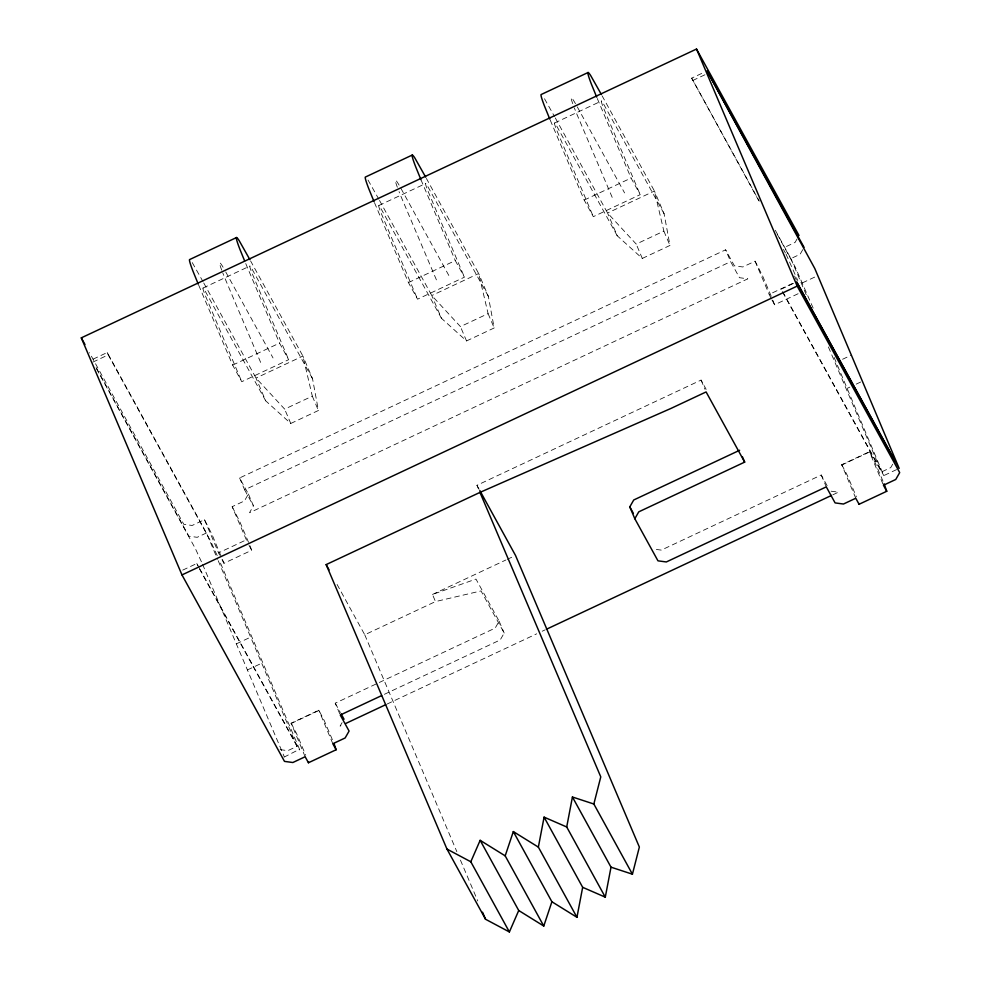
<?xml version="1.0" encoding="UTF-8"?>
<svg xmlns="http://www.w3.org/2000/svg" width="981" height="981" viewBox="0 0 981 981"><rect width="100%" height="100%" fill="white"/><g stroke="black" fill="none" stroke-linecap="round" stroke-linejoin="round"><path stroke-width="0.74" stroke-dasharray="4.91 3.68" d="M250.045 545.828L251.676 550.267L223.987 563.266L212.006 534.449L204.477 519.685L192.178 525.46L183.815 524.332L89.418 352.62M305.152 756.743L291.149 723.181L318.837 710.195L324.245 720.581L333.454 742.249M283.963 757.197L299.524 749.251L219.119 559.881M332.829 743.745L318.837 710.195M798.129 293.724L774.598 304.772L771.826 297.635M855.763 498.25L841.759 464.7L869.448 451.701L874.868 462.1L884.065 483.768M882.888 483.94L869.448 451.701M896.609 469.592L883.795 475.601L833.2 355.294M771.25 296.287L762.617 275.955L755.088 261.191L742.789 266.967L734.426 265.851L725.609 249.812L239.597 477.968L248.414 494.007L244.465 500.911L232.166 506.687L247.31 542.064M248.414 494.007L253.441 505.865L249.493 512.756L747.816 278.825L739.466 277.697L730.649 261.657L725.609 249.812M342.075 722.666L340.1 726.112L342.872 724.812M384.393 694.315L500.224 639.943L504.173 633.039L481.021 590.93L435.49 601.574L432.474 594.461L475.981 579.084L499.133 621.181L495.184 628.085L379.353 682.457M797.05 238.972L795.076 242.417L784.15 247.555M802.752 249.677L800.116 254.275L790.882 258.604L774.72 229.198M892.698 464.185L890.723 467.63L881.49 471.959L782.286 291.504M203.03 288.046L249.897 266.047M378.801 205.532L425.68 183.533M554.584 123.017L601.451 101.006M93.121 359.144L107.223 352.522L206.439 532.977L217.61 559.305M758.828 200.823L691.679 78.149L704.493 72.128M92.852 362.112L108.229 354.889L210.743 541.365L218.518 558.483M692.684 80.516L705.498 74.507M232.644 365.104L279.524 343.105L288.647 359.696L241.767 381.695L232.644 365.104L198.272 284.171M408.427 282.589L455.294 260.578L464.418 277.182L417.55 299.18L408.427 282.589L374.055 201.657M584.198 200.075L631.077 178.064L640.188 194.655L593.321 216.666L584.198 200.075L549.826 119.142M203.741 282.957L256.016 378.053L284.662 409.126L312.314 396.152L302.896 356.054L250.609 260.958M379.512 200.443L431.787 295.539L460.445 326.612L488.097 313.626L478.667 273.54L426.392 178.444M555.295 117.928L607.57 213.024L636.215 244.097L663.867 231.111L654.437 191.013L602.162 95.917M290.756 423.473L318.408 410.487L312.559 378.813L302.896 356.054L256.016 378.053L265.679 400.812L290.756 423.473L284.662 409.126M466.527 340.947L494.179 327.973L488.33 296.287L478.667 273.54L431.787 295.539L441.462 318.298L466.527 340.947L460.445 326.612M642.297 258.432L669.962 245.446L664.1 213.772L654.437 191.013L607.57 213.024L617.233 235.783L642.297 258.432L636.215 244.097M239.597 477.968L244.625 489.826L730.649 261.657M206.439 532.977L197.206 537.306L188.855 536.19L95.525 366.428M219.621 555.062L218.567 552.867L246.256 539.869M771.299 298.764L769.19 294.386L792.722 283.337M182.724 570.12L196.825 563.499L199.033 567.509M781.281 289.137L795.37 282.516M802.433 282.859L815.26 276.838M478.458 488.845L476.95 485.288L701.059 380.088L706.161 389.347M236.335 643.867L251.712 636.644M842.569 359.267L851.545 355.048M247.408 669.937L262.785 662.715M847.241 388.353L849.804 387.139M856.205 384.135L861.33 381.732M432.474 594.461L505.84 560.016M507.226 559.366L514.142 556.117M337.084 584.468L364.748 634.781L435.49 601.574M291.05 723.549L318.739 710.551M841.673 465.068L869.35 452.069M339.708 713.714L335.232 703.181L377.979 683.107M827.13 485.705L821.244 475.012L661.292 550.108L652.941 548.98M218.211 560.715L297.035 746.333L287.813 750.661L279.45 749.545M387.164 704.015L536.668 633.836M542.199 631.237L544.97 629.937M832.894 494.78L838.424 492.18L830.073 491.052M544.504 98.75L554.559 116.592M368.034 180.075L378.776 199.106M192.251 262.601L203.006 281.621M691.679 78.149L759.282 201.13M777.197 234.238L795.199 266.991L813.641 309.236M783.439 249.407L785.425 253.012M782.74 291.811L883.795 475.601M771.961 299.965L774.598 304.772M841.759 464.7L847.179 475.086L856.388 496.766M664.1 213.772L602.837 102.662A36.861 1.803 64.9 0 0 603.254 107.358L640.188 194.655M577.294 106.904L624.578 192.914M617.233 235.783L555.969 124.673A36.861 1.803 64.9 0 0 556.374 129.357L593.321 216.666M488.33 296.287L427.066 185.176A36.861 1.803 64.9 0 0 427.471 189.873L464.418 277.182M448.808 275.44L401.511 189.419A52.606 2.563 64.9 0 0 397.501 187.653M441.462 318.298L380.187 207.187A36.861 1.803 64.9 0 0 380.603 211.871L417.55 299.18M476.95 485.288L479.133 489.261M312.559 378.813L251.283 267.703A36.861 1.803 64.9 0 0 251.7 272.387L288.647 359.696M225.74 271.933L273.025 357.955M265.679 400.812L204.416 289.702A36.861 1.803 64.9 0 0 204.833 294.398L241.767 381.695M244.625 489.826L253.441 505.865M232.166 506.687L239.683 521.451L249.468 544.48M249.027 545.448L251.676 550.267M335.232 703.181L340.37 712.537M222 559.648L223.987 563.266M96.543 368.819L195.366 548.587L201.951 562.922M291.149 723.181L296.569 733.58L305.765 755.247M199.756 568.845L299.34 749.975M199.302 568.551L297.035 746.333M786.088 254.214L797.786 280.578M790.882 258.604L806.86 296.213M828.405 346.955L881.49 471.959M794.61 276.053L796.302 280.051M755.088 261.191L769.19 294.386M821.244 475.012L826.284 486.87M663.867 231.111L669.962 245.446M597.294 98.529L631.077 178.064M701.059 380.088L704.971 389.298M612.193 197.365L578.201 117.328A52.606 2.563 64.9 0 1 574.339 107.922M488.097 313.626L494.179 327.973M420.923 179.646L455.294 260.578M436.422 279.879L402.431 199.842A52.606 2.563 64.9 0 1 399.034 191.614M499.133 621.181L504.173 633.039M312.314 396.152L318.408 410.487M245.741 263.558L279.524 343.105M260.639 362.406L226.66 282.356A52.606 2.563 64.9 0 1 222.797 272.951M364.748 634.781L456.839 851.655M460.432 860.104L477.772 900.95M204.477 519.685L218.567 552.867M202.552 564.308L284.147 756.461M107.223 352.522L108.229 354.889M196.825 563.499L197.831 565.878M572.72 103.618A52.606 2.563 64.9 0 1 576.509 105.494M221.731 270.18A52.606 2.563 64.9 0 1 224.968 270.535"/><path stroke-width="1.47" d="M544.087 817.136L582.665 887.315L576.951 917.296L538.361 847.118L544.087 817.136L566.711 826.983L605.289 897.161L611.004 867.179L572.426 797.001L593.848 804.015L632.426 874.194L639.354 847.057L515.528 555.467L479.856 490.586M566.711 826.983L572.426 797.001M593.848 804.015L600.777 776.878L479.967 492.401L670.943 408.439L706.099 391.934L744.677 462.112L638.766 511.837L634.817 518.728L657.969 560.838L666.332 561.954L826.284 486.87L835.101 502.91L843.464 504.026L855.763 498.25L859.074 504.271L886.75 491.273L884.065 483.768M334.03 743.61L336.14 749.754L308.451 762.752L308.647 762.029M859.074 504.271L859.258 503.535M513.321 831.581L551.898 901.76L543.768 926.039L505.19 855.861L513.321 831.581L538.361 847.118M480.15 840.325L518.728 910.503L509.384 931.95L470.806 861.772L480.15 840.325L505.19 855.861M634.817 518.728L629.79 506.87L633.738 499.979L739.637 450.267M236.556 237.525L189.689 259.536A68.363 3.335 64.9 0 0 193.024 271.296L198.272 284.171M412.327 155.01L365.459 177.021A68.363 3.335 64.9 0 0 368.795 188.781L374.055 201.657M588.11 72.496L541.23 94.495A68.363 3.335 64.9 0 0 544.565 106.255L549.826 119.142M308.451 762.752L305.152 756.743L292.841 762.519L284.49 761.391L181.976 574.915L81.3 337.856L696.51 49.05L799.025 235.526M181.976 574.915L797.185 286.109L899.7 472.584L895.751 479.476L883.452 485.252L886.75 491.273M509.384 931.95L485.546 919.258L446.968 849.08L326.158 564.602L479.967 492.401M381.634 695.603L340.26 715.026L349.089 731.066L345.14 737.97L332.829 743.745L336.14 749.754M345.643 723.512L385.778 704.665M546.356 629.287L831.508 495.43M611.004 867.179L632.426 874.194M582.665 887.315L605.289 897.161M446.968 849.08L470.806 861.772M551.898 901.76L576.951 917.296M518.728 910.503L543.768 926.039M804.064 247.371L707.056 70.926L814.794 268.524L899.172 468.391L796.658 281.915L894.672 460.727M601.427 94.581L590.685 75.562A68.363 3.335 64.9 0 0 591.445 84.256L596.706 97.131M629.79 506.87L633.407 513.455M425.656 177.095L414.902 158.076A68.363 3.335 64.9 0 0 415.674 166.77L420.923 179.646M249.873 259.622L239.131 240.59A68.363 3.335 64.9 0 0 239.891 249.284L244.625 260.885M326.158 564.602L329.076 569.9M341.106 713.874L344.049 719.22M81.3 337.856L84.991 344.564M696.51 49.05L797.185 286.109M742.433 456.852L744.677 462.112M482.554 912.22L485.546 919.258"/></g></svg>
